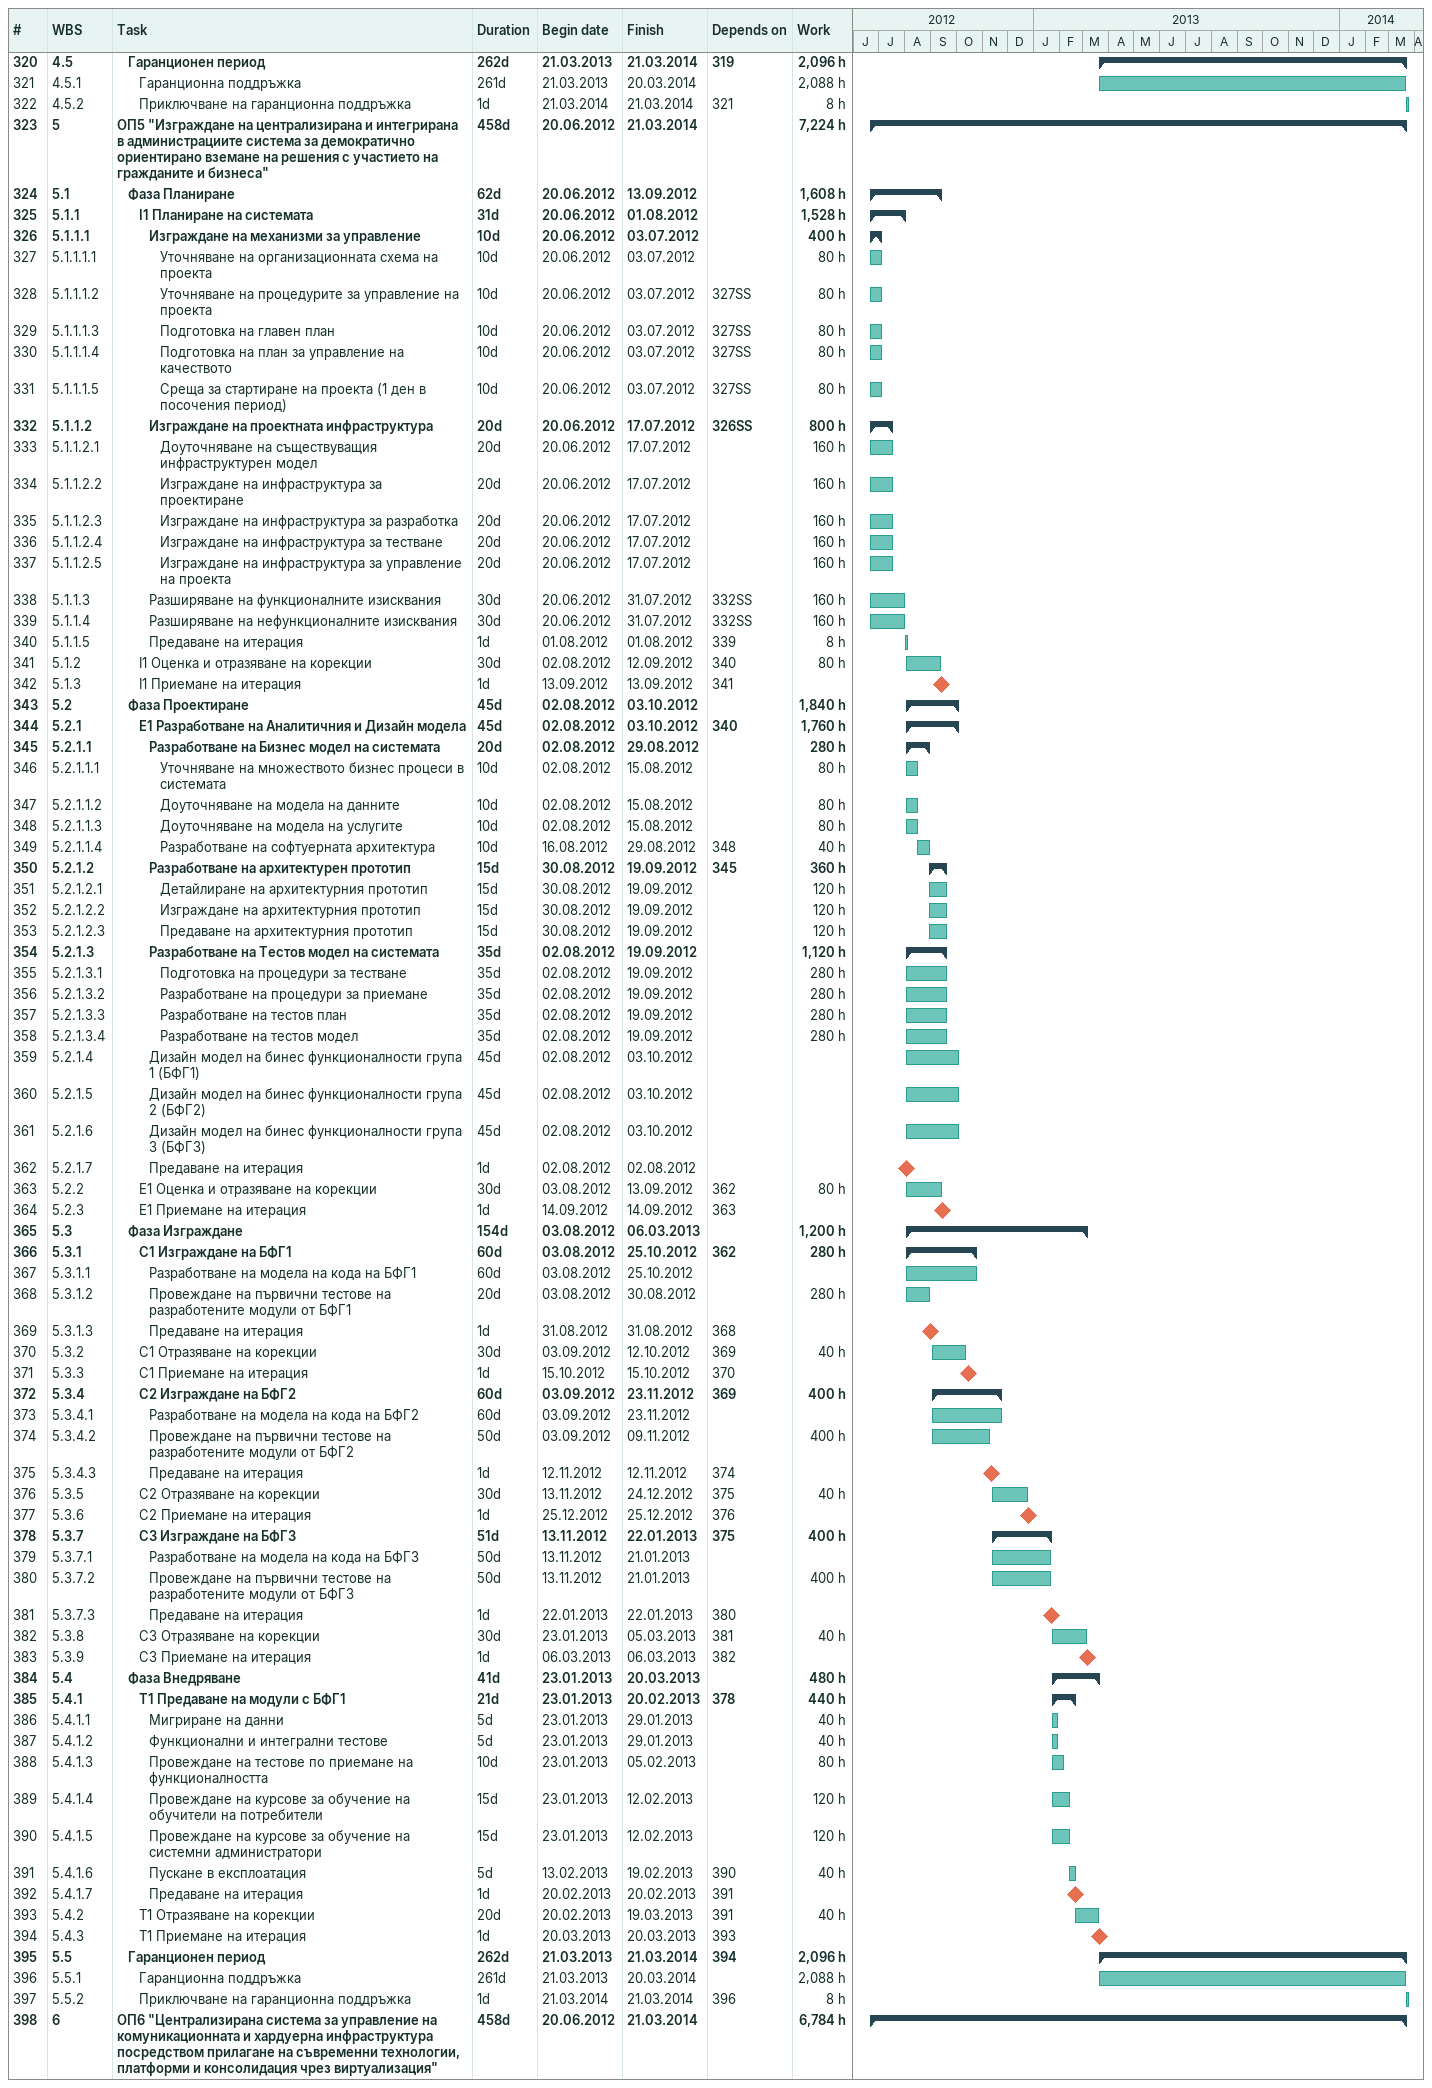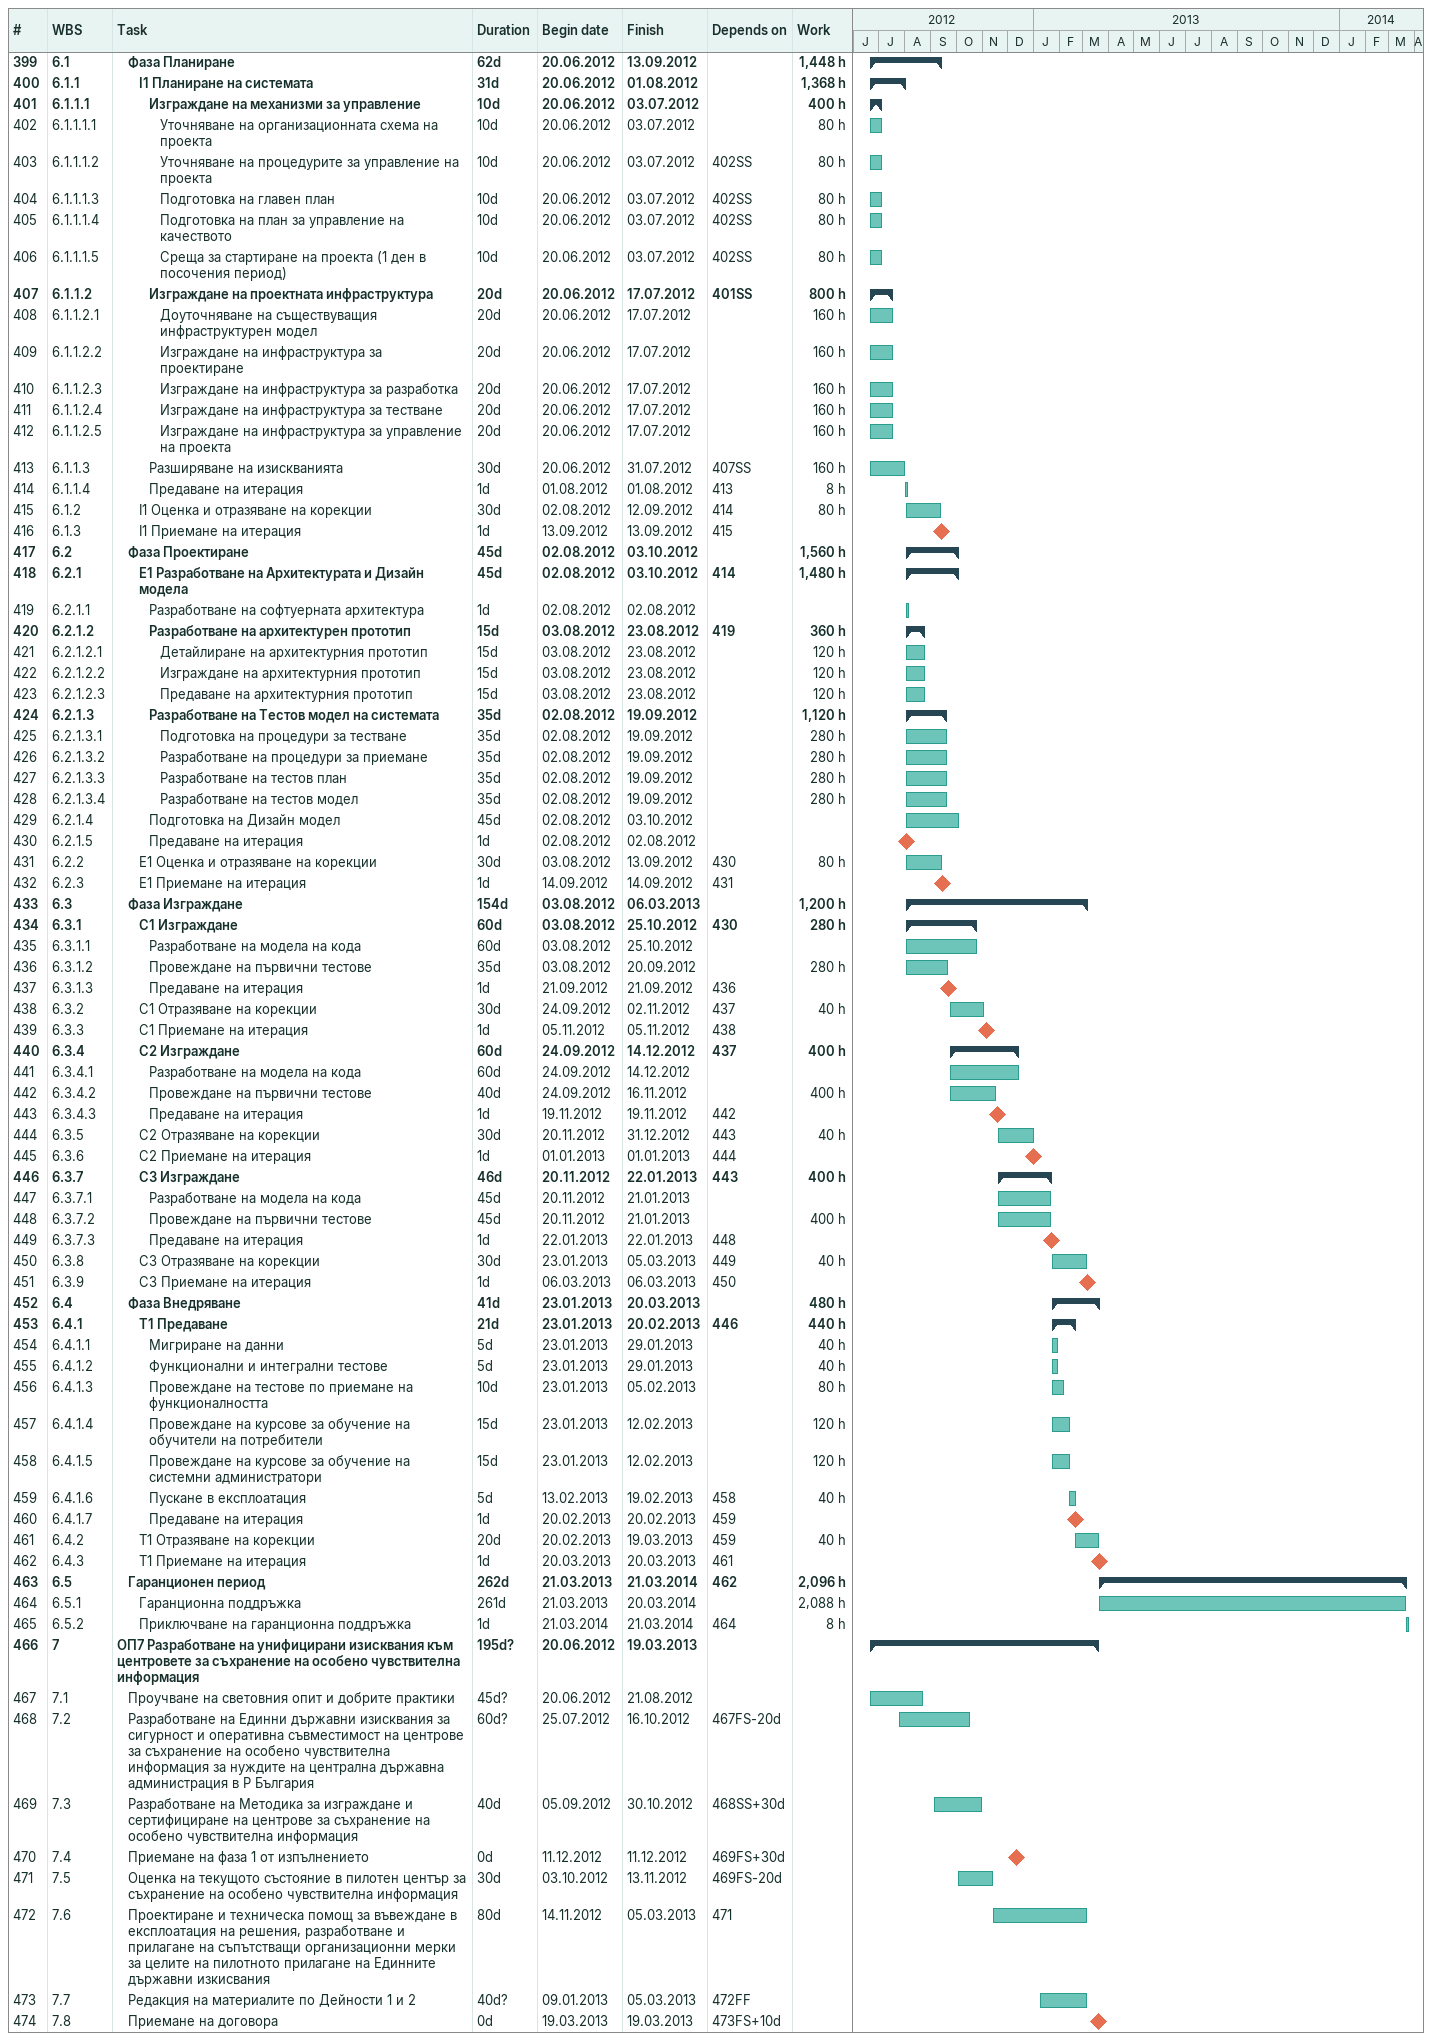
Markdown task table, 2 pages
| ID | WBS | Task | Duration | Start | Finish | Predecessors | Work (h) |
|---|---|---|---|---|---|---|---|
| 320 | 4.5 | **Гаранционен период** | 262d | 2013-03-21 | 2014-03-21 | 319 | 2096 |
| 321 | 4.5.1 | Гаранционна поддръжка | 261d | 2013-03-21 | 2014-03-20 |  | 2088 |
| 322 | 4.5.2 | Приключване на гаранционна поддръжка | 1d | 2014-03-21 | 2014-03-21 | 321 | 8 |
| 323 | 5 | **ОП5 "Изграждане на централизирана и интегрирана в администрациите система за демократично ориентирано вземане на решения с участието на гражданите и бизнеса"** | 458d | 2012-06-20 | 2014-03-21 |  | 7224 |
| 324 | 5.1 | **Фаза Планиране** | 62d | 2012-06-20 | 2012-09-13 |  | 1608 |
| 325 | 5.1.1 | **I1 Планиране на системата** | 31d | 2012-06-20 | 2012-08-01 |  | 1528 |
| 326 | 5.1.1.1 | **Изграждане на механизми за управление** | 10d | 2012-06-20 | 2012-07-03 |  | 400 |
| 327 | 5.1.1.1.1 | Уточняване на организационната схема на проекта | 10d | 2012-06-20 | 2012-07-03 |  | 80 |
| 328 | 5.1.1.1.2 | Уточняване на процедурите за управление на проекта | 10d | 2012-06-20 | 2012-07-03 | 327SS | 80 |
| 329 | 5.1.1.1.3 | Подготовка на главен план | 10d | 2012-06-20 | 2012-07-03 | 327SS | 80 |
| 330 | 5.1.1.1.4 | Подготовка на план за управление на качеството | 10d | 2012-06-20 | 2012-07-03 | 327SS | 80 |
| 331 | 5.1.1.1.5 | Среща за стартиране на проекта (1 ден в посочения период) | 10d | 2012-06-20 | 2012-07-03 | 327SS | 80 |
| 332 | 5.1.1.2 | **Изграждане на проектната инфраструктура** | 20d | 2012-06-20 | 2012-07-17 | 326SS | 800 |
| 333 | 5.1.1.2.1 | Доуточняване на съществуващия инфраструктурен модел | 20d | 2012-06-20 | 2012-07-17 |  | 160 |
| 334 | 5.1.1.2.2 | Изграждане на инфраструктурa за проектиране | 20d | 2012-06-20 | 2012-07-17 |  | 160 |
| 335 | 5.1.1.2.3 | Изграждане на инфраструктурa за разработка | 20d | 2012-06-20 | 2012-07-17 |  | 160 |
| 336 | 5.1.1.2.4 | Изграждане на инфраструктурa за тестване | 20d | 2012-06-20 | 2012-07-17 |  | 160 |
| 337 | 5.1.1.2.5 | Изграждане на инфраструктурa за управление на проекта | 20d | 2012-06-20 | 2012-07-17 |  | 160 |
| 338 | 5.1.1.3 | Разширяване на функционалните изисквания | 30d | 2012-06-20 | 2012-07-31 | 332SS | 160 |
| 339 | 5.1.1.4 | Разширяване на нефункционалните изисквания | 30d | 2012-06-20 | 2012-07-31 | 332SS | 160 |
| 340 | 5.1.1.5 | Предаване на итерация | 1d | 2012-08-01 | 2012-08-01 | 339 | 8 |
| 341 | 5.1.2 | I1 Оценка и отразяване на корекции | 30d | 2012-08-02 | 2012-09-12 | 340 | 80 |
| 342 | 5.1.3 | I1 Приемане на итерация | 1d | 2012-09-13 | 2012-09-13 | 341 |  |
| 343 | 5.2 | **Фаза Проектиране** | 45d | 2012-08-02 | 2012-10-03 |  | 1840 |
| 344 | 5.2.1 | **E1 Разработване на Аналитичния и Дизайн модела** | 45d | 2012-08-02 | 2012-10-03 | 340 | 1760 |
| 345 | 5.2.1.1 | **Разработване на Бизнес модел на системата** | 20d | 2012-08-02 | 2012-08-29 |  | 280 |
| 346 | 5.2.1.1.1 | Уточняване на множеството бизнес процеси в системата | 10d | 2012-08-02 | 2012-08-15 |  | 80 |
| 347 | 5.2.1.1.2 | Доуточняване на модела на данните | 10d | 2012-08-02 | 2012-08-15 |  | 80 |
| 348 | 5.2.1.1.3 | Доуточняване на модела на услугите | 10d | 2012-08-02 | 2012-08-15 |  | 80 |
| 349 | 5.2.1.1.4 | Разработване на софтуерната архитектура | 10d | 2012-08-16 | 2012-08-29 | 348 | 40 |
| 350 | 5.2.1.2 | **Разработване на архитектурен прототип** | 15d | 2012-08-30 | 2012-09-19 | 345 | 360 |
| 351 | 5.2.1.2.1 | Детайлиране на архитектурния прототип | 15d | 2012-08-30 | 2012-09-19 |  | 120 |
| 352 | 5.2.1.2.2 | Изграждане на архитектурния прототип | 15d | 2012-08-30 | 2012-09-19 |  | 120 |
| 353 | 5.2.1.2.3 | Предаване на архитектурния прототип | 15d | 2012-08-30 | 2012-09-19 |  | 120 |
| 354 | 5.2.1.3 | **Разработване на Тестов модел на системата** | 35d | 2012-08-02 | 2012-09-19 |  | 1120 |
| 355 | 5.2.1.3.1 | Подготовка на процедури за тестване | 35d | 2012-08-02 | 2012-09-19 |  | 280 |
| 356 | 5.2.1.3.2 | Разработване на процедури за приемане | 35d | 2012-08-02 | 2012-09-19 |  | 280 |
| 357 | 5.2.1.3.3 | Разработване на тестов план | 35d | 2012-08-02 | 2012-09-19 |  | 280 |
| 358 | 5.2.1.3.4 | Разработване на тестов модел | 35d | 2012-08-02 | 2012-09-19 |  | 280 |
| 359 | 5.2.1.4 | Дизайн модел на бинес функционалности група 1 (БФГ1) | 45d | 2012-08-02 | 2012-10-03 |  |  |
| 360 | 5.2.1.5 | Дизайн модел на бинес функционалности група 2 (БФГ2) | 45d | 2012-08-02 | 2012-10-03 |  |  |
| 361 | 5.2.1.6 | Дизайн модел на бинес функционалности група 3 (БФГ3) | 45d | 2012-08-02 | 2012-10-03 |  |  |
| 362 | 5.2.1.7 | Предаване на итерация | 1d | 2012-08-02 | 2012-08-02 |  |  |
| 363 | 5.2.2 | E1 Оценка и отразяване на корекции | 30d | 2012-08-03 | 2012-09-13 | 362 | 80 |
| 364 | 5.2.3 | E1 Приемане на итерация | 1d | 2012-09-14 | 2012-09-14 | 363 |  |
| 365 | 5.3 | **Фаза Изграждане** | 154d | 2012-08-03 | 2013-03-06 |  | 1200 |
| 366 | 5.3.1 | **C1 Изграждане на БФГ1** | 60d | 2012-08-03 | 2012-10-25 | 362 | 280 |
| 367 | 5.3.1.1 | Разработване на модела на кода на БФГ1 | 60d | 2012-08-03 | 2012-10-25 |  |  |
| 368 | 5.3.1.2 | Провеждане на първични тестове на разработените модули от БФГ1 | 20d | 2012-08-03 | 2012-08-30 |  | 280 |
| 369 | 5.3.1.3 | Предаване на итерация | 1d | 2012-08-31 | 2012-08-31 | 368 |  |
| 370 | 5.3.2 | C1 Отразяване на корекции | 30d | 2012-09-03 | 2012-10-12 | 369 | 40 |
| 371 | 5.3.3 | C1 Приемане на итерация | 1d | 2012-10-15 | 2012-10-15 | 370 |  |
| 372 | 5.3.4 | **C2 Изграждане на БФГ2** | 60d | 2012-09-03 | 2012-11-23 | 369 | 400 |
| 373 | 5.3.4.1 | Разработване на модела на кода на БФГ2 | 60d | 2012-09-03 | 2012-11-23 |  |  |
| 374 | 5.3.4.2 | Провеждане на първични тестове на разработените модули от БФГ2 | 50d | 2012-09-03 | 2012-11-09 |  | 400 |
| 375 | 5.3.4.3 | Предаване на итерация | 1d | 2012-11-12 | 2012-11-12 | 374 |  |
| 376 | 5.3.5 | C2 Отразяване на корекции | 30d | 2012-11-13 | 2012-12-24 | 375 | 40 |
| 377 | 5.3.6 | C2 Приемане на итерация | 1d | 2012-12-25 | 2012-12-25 | 376 |  |
| 378 | 5.3.7 | **C3 Изграждане на БФГ3** | 51d | 2012-11-13 | 2013-01-22 | 375 | 400 |
| 379 | 5.3.7.1 | Разработване на модела на кода на БФГ3 | 50d | 2012-11-13 | 2013-01-21 |  |  |
| 380 | 5.3.7.2 | Провеждане на първични тестове на разработените модули от БФГ3 | 50d | 2012-11-13 | 2013-01-21 |  | 400 |
| 381 | 5.3.7.3 | Предаване на итерация | 1d | 2013-01-22 | 2013-01-22 | 380 |  |
| 382 | 5.3.8 | C3 Отразяване на корекции | 30d | 2013-01-23 | 2013-03-05 | 381 | 40 |
| 383 | 5.3.9 | C3 Приемане на итерация | 1d | 2013-03-06 | 2013-03-06 | 382 |  |
| 384 | 5.4 | **Фаза Внедряване** | 41d | 2013-01-23 | 2013-03-20 |  | 480 |
| 385 | 5.4.1 | **Т1 Предаване на модули с БФГ1** | 21d | 2013-01-23 | 2013-02-20 | 378 | 440 |
| 386 | 5.4.1.1 | Мигриране на данни | 5d | 2013-01-23 | 2013-01-29 |  | 40 |
| 387 | 5.4.1.2 | Функционални и интегрални тестове | 5d | 2013-01-23 | 2013-01-29 |  | 40 |
| 388 | 5.4.1.3 | Провеждане на тестове по приемане на функционалността | 10d | 2013-01-23 | 2013-02-05 |  | 80 |
| 389 | 5.4.1.4 | Провеждане на курсове за обучение на обучители на потребители | 15d | 2013-01-23 | 2013-02-12 |  | 120 |
| 390 | 5.4.1.5 | Провеждане на курсове за обучение на системни администратори | 15d | 2013-01-23 | 2013-02-12 |  | 120 |
| 391 | 5.4.1.6 | Пускане в експлоатация | 5d | 2013-02-13 | 2013-02-19 | 390 | 40 |
| 392 | 5.4.1.7 | Предаване на итерация | 1d | 2013-02-20 | 2013-02-20 | 391 |  |
| 393 | 5.4.2 | Т1 Отразяване на корекции | 20d | 2013-02-20 | 2013-03-19 | 391 | 40 |
| 394 | 5.4.3 | Т1 Приемане на итерация | 1d | 2013-03-20 | 2013-03-20 | 393 |  |
| 395 | 5.5 | **Гаранционен период** | 262d | 2013-03-21 | 2014-03-21 | 394 | 2096 |
| 396 | 5.5.1 | Гаранционна поддръжка | 261d | 2013-03-21 | 2014-03-20 |  | 2088 |
| 397 | 5.5.2 | Приключване на гаранционна поддръжка | 1d | 2014-03-21 | 2014-03-21 | 396 | 8 |
| 398 | 6 | **ОП6 "Централизирана система за управление на комуникационната и хардуерна инфраструктура посредством прилагане на съвременни технологии, платформи и консолидация чрез виртуализация"** | 458d | 2012-06-20 | 2014-03-21 |  | 6784 |
| 399 | 6.1 | **Фаза Планиране** | 62d | 2012-06-20 | 2012-09-13 |  | 1448 |
| 400 | 6.1.1 | **I1 Планиране на системата** | 31d | 2012-06-20 | 2012-08-01 |  | 1368 |
| 401 | 6.1.1.1 | **Изграждане на механизми за управление** | 10d | 2012-06-20 | 2012-07-03 |  | 400 |
| 402 | 6.1.1.1.1 | Уточняване на организационната схема на проекта | 10d | 2012-06-20 | 2012-07-03 |  | 80 |
| 403 | 6.1.1.1.2 | Уточняване на процедурите за управление на проекта | 10d | 2012-06-20 | 2012-07-03 | 402SS | 80 |
| 404 | 6.1.1.1.3 | Подготовка на главен план | 10d | 2012-06-20 | 2012-07-03 | 402SS | 80 |
| 405 | 6.1.1.1.4 | Подготовка на план за управление на качеството | 10d | 2012-06-20 | 2012-07-03 | 402SS | 80 |
| 406 | 6.1.1.1.5 | Среща за стартиране на проекта (1 ден в посочения период) | 10d | 2012-06-20 | 2012-07-03 | 402SS | 80 |
| 407 | 6.1.1.2 | **Изграждане на проектната инфраструктура** | 20d | 2012-06-20 | 2012-07-17 | 401SS | 800 |
| 408 | 6.1.1.2.1 | Доуточняване на съществуващия инфраструктурен модел | 20d | 2012-06-20 | 2012-07-17 |  | 160 |
| 409 | 6.1.1.2.2 | Изграждане на инфраструктурa за проектиране | 20d | 2012-06-20 | 2012-07-17 |  | 160 |
| 410 | 6.1.1.2.3 | Изграждане на инфраструктурa за разработка | 20d | 2012-06-20 | 2012-07-17 |  | 160 |
| 411 | 6.1.1.2.4 | Изграждане на инфраструктурa за тестване | 20d | 2012-06-20 | 2012-07-17 |  | 160 |
| 412 | 6.1.1.2.5 | Изграждане на инфраструктурa за управление на проекта | 20d | 2012-06-20 | 2012-07-17 |  | 160 |
| 413 | 6.1.1.3 | Разширяване на изискванията | 30d | 2012-06-20 | 2012-07-31 | 407SS | 160 |
| 414 | 6.1.1.4 | Предаване на итерация | 1d | 2012-08-01 | 2012-08-01 | 413 | 8 |
| 415 | 6.1.2 | I1 Оценка и отразяване на корекции | 30d | 2012-08-02 | 2012-09-12 | 414 | 80 |
| 416 | 6.1.3 | I1 Приемане на итерация | 1d | 2012-09-13 | 2012-09-13 | 415 |  |
| 417 | 6.2 | **Фаза Проектиране** | 45d | 2012-08-02 | 2012-10-03 |  | 1560 |
| 418 | 6.2.1 | **E1 Разработване на Архитектурата и Дизайн модела** | 45d | 2012-08-02 | 2012-10-03 | 414 | 1480 |
| 419 | 6.2.1.1 | Разработване на софтуерната архитектура | 1d | 2012-08-02 | 2012-08-02 |  |  |
| 420 | 6.2.1.2 | **Разработване на архитектурен прототип** | 15d | 2012-08-03 | 2012-08-23 | 419 | 360 |
| 421 | 6.2.1.2.1 | Детайлиране на архитектурния прототип | 15d | 2012-08-03 | 2012-08-23 |  | 120 |
| 422 | 6.2.1.2.2 | Изграждане на архитектурния прототип | 15d | 2012-08-03 | 2012-08-23 |  | 120 |
| 423 | 6.2.1.2.3 | Предаване на архитектурния прототип | 15d | 2012-08-03 | 2012-08-23 |  | 120 |
| 424 | 6.2.1.3 | **Разработване на Тестов модел на системата** | 35d | 2012-08-02 | 2012-09-19 |  | 1120 |
| 425 | 6.2.1.3.1 | Подготовка на процедури за тестване | 35d | 2012-08-02 | 2012-09-19 |  | 280 |
| 426 | 6.2.1.3.2 | Разработване на процедури за приемане | 35d | 2012-08-02 | 2012-09-19 |  | 280 |
| 427 | 6.2.1.3.3 | Разработване на тестов план | 35d | 2012-08-02 | 2012-09-19 |  | 280 |
| 428 | 6.2.1.3.4 | Разработване на тестов модел | 35d | 2012-08-02 | 2012-09-19 |  | 280 |
| 429 | 6.2.1.4 | Подготовка на Дизайн модел | 45d | 2012-08-02 | 2012-10-03 |  |  |
| 430 | 6.2.1.5 | Предаване на итерация | 1d | 2012-08-02 | 2012-08-02 |  |  |
| 431 | 6.2.2 | E1 Оценка и отразяване на корекции | 30d | 2012-08-03 | 2012-09-13 | 430 | 80 |
| 432 | 6.2.3 | E1 Приемане на итерация | 1d | 2012-09-14 | 2012-09-14 | 431 |  |
| 433 | 6.3 | **Фаза Изграждане** | 154d | 2012-08-03 | 2013-03-06 |  | 1200 |
| 434 | 6.3.1 | **C1 Изграждане** | 60d | 2012-08-03 | 2012-10-25 | 430 | 280 |
| 435 | 6.3.1.1 | Разработване на модела на кода | 60d | 2012-08-03 | 2012-10-25 |  |  |
| 436 | 6.3.1.2 | Провеждане на първични тестове | 35d | 2012-08-03 | 2012-09-20 |  | 280 |
| 437 | 6.3.1.3 | Предаване на итерация | 1d | 2012-09-21 | 2012-09-21 | 436 |  |
| 438 | 6.3.2 | C1 Отразяване на корекции | 30d | 2012-09-24 | 2012-11-02 | 437 | 40 |
| 439 | 6.3.3 | C1 Приемане на итерация | 1d | 2012-11-05 | 2012-11-05 | 438 |  |
| 440 | 6.3.4 | **C2 Изграждане** | 60d | 2012-09-24 | 2012-12-14 | 437 | 400 |
| 441 | 6.3.4.1 | Разработване на модела на кода | 60d | 2012-09-24 | 2012-12-14 |  |  |
| 442 | 6.3.4.2 | Провеждане на първични тестове | 40d | 2012-09-24 | 2012-11-16 |  | 400 |
| 443 | 6.3.4.3 | Предаване на итерация | 1d | 2012-11-19 | 2012-11-19 | 442 |  |
| 444 | 6.3.5 | C2 Отразяване на корекции | 30d | 2012-11-20 | 2012-12-31 | 443 | 40 |
| 445 | 6.3.6 | C2 Приемане на итерация | 1d | 2013-01-01 | 2013-01-01 | 444 |  |
| 446 | 6.3.7 | **C3 Изграждане** | 46d | 2012-11-20 | 2013-01-22 | 443 | 400 |
| 447 | 6.3.7.1 | Разработване на модела на кода | 45d | 2012-11-20 | 2013-01-21 |  |  |
| 448 | 6.3.7.2 | Провеждане на първични тестове | 45d | 2012-11-20 | 2013-01-21 |  | 400 |
| 449 | 6.3.7.3 | Предаване на итерация | 1d | 2013-01-22 | 2013-01-22 | 448 |  |
| 450 | 6.3.8 | C3 Отразяване на корекции | 30d | 2013-01-23 | 2013-03-05 | 449 | 40 |
| 451 | 6.3.9 | C3 Приемане на итерация | 1d | 2013-03-06 | 2013-03-06 | 450 |  |
| 452 | 6.4 | **Фаза Внедряване** | 41d | 2013-01-23 | 2013-03-20 |  | 480 |
| 453 | 6.4.1 | **Т1 Предаване** | 21d | 2013-01-23 | 2013-02-20 | 446 | 440 |
| 454 | 6.4.1.1 | Мигриране на данни | 5d | 2013-01-23 | 2013-01-29 |  | 40 |
| 455 | 6.4.1.2 | Функционални и интегрални тестове | 5d | 2013-01-23 | 2013-01-29 |  | 40 |
| 456 | 6.4.1.3 | Провеждане на тестове по приемане на функционалността | 10d | 2013-01-23 | 2013-02-05 |  | 80 |
| 457 | 6.4.1.4 | Провеждане на курсове за обучение на обучители на потребители | 15d | 2013-01-23 | 2013-02-12 |  | 120 |
| 458 | 6.4.1.5 | Провеждане на курсове за обучение на системни администратори | 15d | 2013-01-23 | 2013-02-12 |  | 120 |
| 459 | 6.4.1.6 | Пускане в експлоатация | 5d | 2013-02-13 | 2013-02-19 | 458 | 40 |
| 460 | 6.4.1.7 | Предаване на итерация | 1d | 2013-02-20 | 2013-02-20 | 459 |  |
| 461 | 6.4.2 | Т1 Отразяване на корекции | 20d | 2013-02-20 | 2013-03-19 | 459 | 40 |
| 462 | 6.4.3 | Т1 Приемане на итерация | 1d | 2013-03-20 | 2013-03-20 | 461 |  |
| 463 | 6.5 | **Гаранционен период** | 262d | 2013-03-21 | 2014-03-21 | 462 | 2096 |
| 464 | 6.5.1 | Гаранционна поддръжка | 261d | 2013-03-21 | 2014-03-20 |  | 2088 |
| 465 | 6.5.2 | Приключване на гаранционна поддръжка | 1d | 2014-03-21 | 2014-03-21 | 464 | 8 |
| 466 | 7 | **ОП7 Разработване на унифицирани изисквания към центровете за съхранение на особено чувствителна информация** | 195d? | 2012-06-20 | 2013-03-19 |  |  |
| 467 | 7.1 | Проучване на световния опит и добрите практики | 45d? | 2012-06-20 | 2012-08-21 |  |  |
| 468 | 7.2 | Разработване на Единни държавни изисквания за сигурност и оперативна съвместимост на центрове за съхранение на особено чувствителна информация за нуждите на централна държавна администрация в Р България | 60d? | 2012-07-25 | 2012-10-16 | 467FS-20d |  |
| 469 | 7.3 | Разработване на Методика за изграждане и сертифициране на центрове за съхранение на особено чувствителна информация | 40d | 2012-09-05 | 2012-10-30 | 468SS+30d |  |
| 470 | 7.4 | Приемане на фаза 1 от изпълнението | 0d | 2012-12-11 | 2012-12-11 | 469FS+30d |  |
| 471 | 7.5 | Оценка на текущото състояние в пилотен център за съхранение на особено чувствителна информация | 30d | 2012-10-03 | 2012-11-13 | 469FS-20d |  |
| 472 | 7.6 | Проектиране и техническа помощ за въвеждане в експлоатация на решения, разработване и прилагане на съпътстващи организационни мерки за целите на пилотното прилагане на Единните държавни изкисвания | 80d | 2012-11-14 | 2013-03-05 | 471 |  |
| 473 | 7.7 | Редакция на материалите по Дейности 1 и 2 | 40d? | 2013-01-09 | 2013-03-05 | 472FF |  |
| 474 | 7.8 | Приемане на договора | 0d | 2013-03-19 | 2013-03-19 | 473FS+10d |  |
